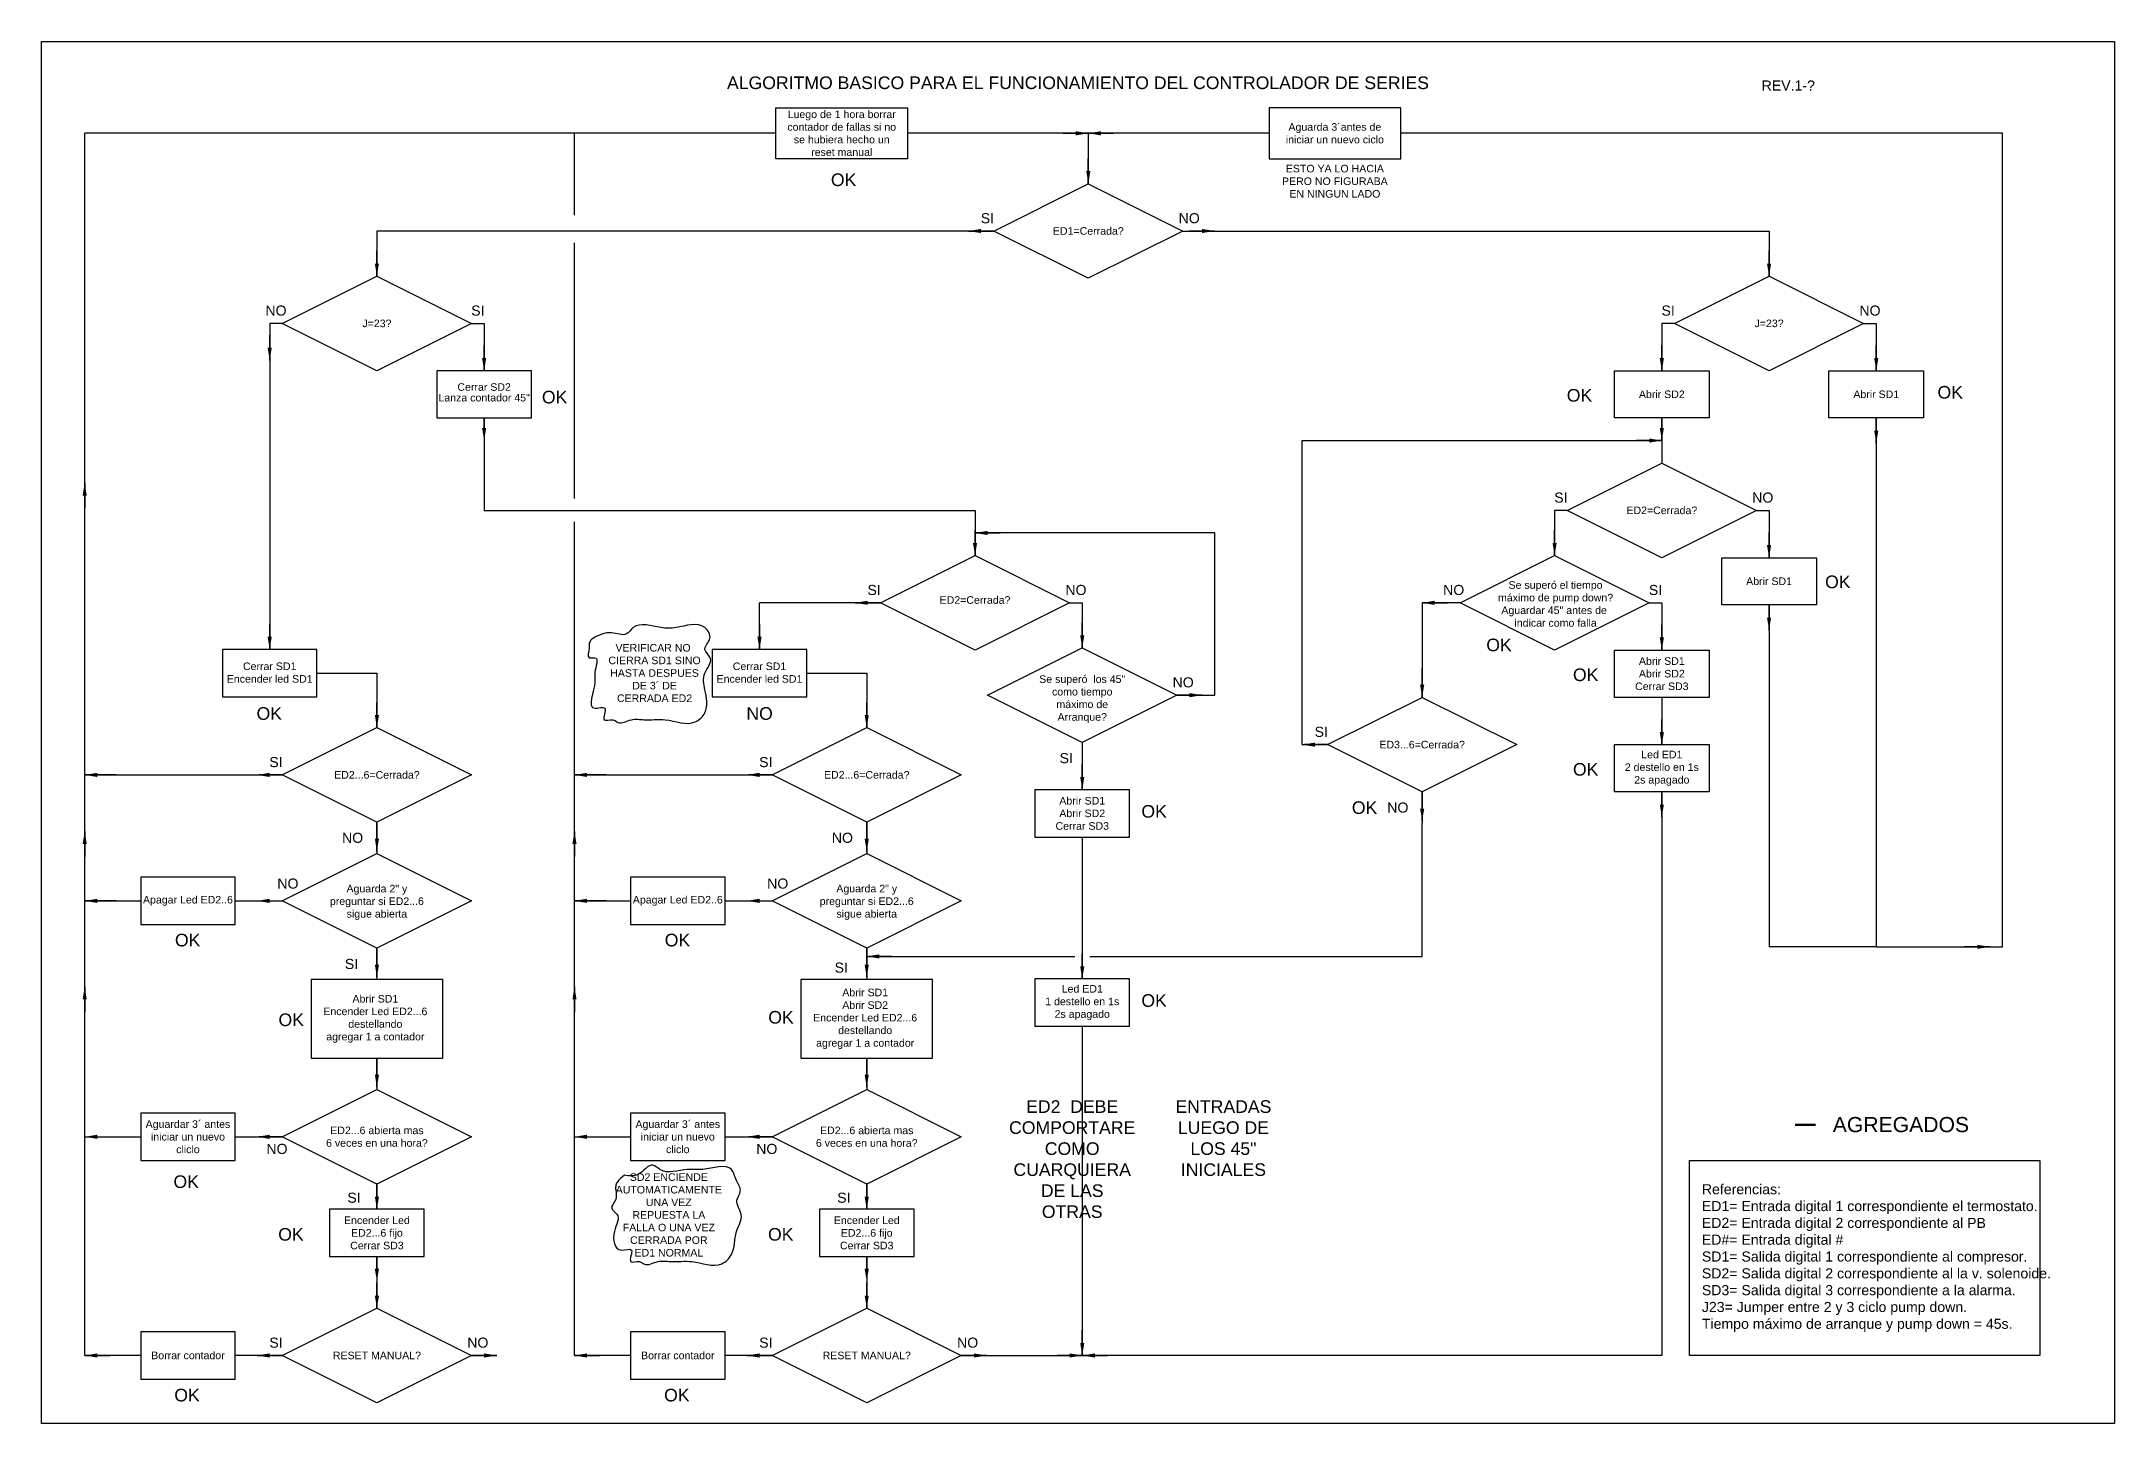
# Model space of a CAD drawing. Header units: millimetres. Extents: x 6796 to 7618, y 4440 to 4988.
import ezdxf

# ---------------------------------------------------------------- set-up
doc = ezdxf.new("R2010")
doc.units = ezdxf.units.MM
doc.layers.add('Estado Falta', color=1, linetype='Continuous')
doc.layers.add('Estado OK', color=3, linetype='Continuous')
doc.layers.add('Z00', color=253, linetype='Continuous', plot=False)
doc.styles.get("Standard").update_dxf_attribs({"font": 'arial.ttf'})
doc.dimstyles.new('ISO-25', dxfattribs={"dimtxt": 2.5, "dimasz": 2.5, "dimexe": 1.25, "dimexo": 0.625, "dimtad": 1, "dimtxsty": 'Standard', "dimcen": 2.5, "dimadec": 0, "dimazin": 0, "dimtfac": 1, "dimtmove": 0, "dimatfit": 3, "dimfxl": 0, "dimarcsym": 0})

# ---------------------------------------------------------------- blocks, each defined once
blk = doc.blocks.new('Flecha 1')
blk.add_line((4926.43, 4839.99), (4926.43, 4843.93))
blk.add_solid([(4927.26, 4839.99), (4926.43, 4834.99), (4925.6, 4839.99)])

msp = doc.modelspace()

# ---------------------------------------------------------------- linework, layer by layer
for p, q in [((6813.29, 4466.81), (6813.29, 4951.43)), ((7087.28, 4951.43), (6813.29, 4951.43)), ((7007.43, 4918.93), (7007.43, 4951.43)), ((7282.74, 4951.43), (7139.46, 4951.43)), ((7201.1, 4951.43), (7211.1, 4951.43)), ((7211.1, 4951.43), (7211.1, 4931.43)), ((7221.1, 4951.43), (7211.1, 4951.43)), ((7573.43, 4951.43), (7334.92, 4951.43)), ((7573.43, 4628.84), (7573.43, 4951.43)), ((7211.1, 4941.43), (7211.1, 4931.43)), ((7173.6, 4912.68), (6929.12, 4912.68)), ((6929.12, 4912.68), (6929.12, 4894.79)), ((7036.56, 4912.68), (7005.79, 4912.68)), ((7007.43, 4806.68), (7007.43, 4907.98)), ((7173.6, 4912.68), (7163.6, 4912.68)), ((7173.6, 4912.68), (7168.6, 4912.68)), ((7248.6, 4912.68), (7253.6, 4912.68)), ((7248.6, 4912.68), (7480.93, 4912.68)), ((7251.1, 4912.68), (7261.1, 4912.68)), ((7480.93, 4912.68), (7480.93, 4894.79)), ((6929.12, 4904.79), (6929.12, 4894.79)), ((7480.93, 4904.79), (7480.93, 4894.79)), ((6891.62, 4876.04), (6886.62, 4876.04)), ((6886.62, 4876.04), (6886.62, 4756.77)), ((6966.62, 4876.04), (6971.62, 4876.04)), ((6971.62, 4876.04), (6971.62, 4857.29)), ((7443.43, 4876.04), (7438.43, 4876.04)), ((7438.43, 4876.04), (7438.43, 4857.29)), ((7518.43, 4876.04), (7523.43, 4876.04)), ((7523.43, 4876.04), (7523.43, 4857.29)), ((6886.62, 4871.4), (6886.62, 4861.4)), ((6971.62, 4867.29), (6971.62, 4857.29)), ((7438.43, 4867.29), (7438.43, 4857.29)), ((7523.43, 4867.29), (7523.43, 4857.29)), ((6971.62, 4838.54), (6971.62, 4801.9)), ((7438.43, 4838.54), (7438.43, 4820.65)), ((7438.43, 4838.54), (7438.43, 4829.6)), ((7523.43, 4838.54), (7523.43, 4628.84)), ((7523.43, 4838.54), (7523.43, 4828.54)), ((6813.29, 4802.79), (6813.29, 4812.79)), ((6971.62, 4801.9), (7166.2, 4801.9)), ((7166.2, 4801.9), (7166.2, 4784.01)), ((7400.93, 4801.9), (7395.93, 4801.9)), ((7395.93, 4801.9), (7395.93, 4784.01)), ((7475.93, 4801.9), (7480.93, 4801.9)), ((7480.93, 4801.9), (7480.93, 4783.15)), ((7007.43, 4466.81), (7007.43, 4797.43)), ((7166.2, 4794.01), (7166.2, 4784.01)), ((7261.2, 4792.96), (7166.2, 4792.96)), ((7176.2, 4792.96), (7166.2, 4792.96)), ((7176.2, 4792.96), (7166.2, 4792.96)), ((7176.2, 4792.96), (7171.2, 4792.96)), ((7176.2, 4792.96), (7171.2, 4792.96)), ((7261.2, 4728.63), (7261.2, 4792.96)), ((7395.93, 4794.01), (7395.93, 4784.01)), ((7480.93, 4793.15), (7480.93, 4783.15)), ((7080.77, 4746.77), (7080.77, 4765.26)), ((7128.7, 4765.26), (7080.77, 4765.26)), ((7128.7, 4765.26), (7118.7, 4765.26)), ((7128.7, 4765.26), (7123.7, 4765.26)), ((7203.7, 4765.26), (7208.7, 4765.26)), ((7208.7, 4765.26), (7208.7, 4747.38)), ((7353.43, 4765.26), (7343.43, 4765.26)), ((7353.43, 4765.26), (7343.43, 4765.26)), ((7358.43, 4765.26), (7353.43, 4765.26)), ((7433.43, 4765.26), (7438.43, 4765.26)), ((7438.43, 4765.26), (7438.43, 4746.51)), ((7480.93, 4764.4), (7480.93, 4628.84)), ((7480.93, 4764.4), (7480.93, 4754.4)), ((6886.62, 4756.77), (6886.62, 4746.77)), ((7080.77, 4756.77), (7080.77, 4746.77)), ((7208.7, 4757.38), (7208.7, 4747.38)), ((7438.43, 4756.51), (7438.43, 4746.51)), ((6905.37, 4737.4), (6929.12, 4737.4)), ((6929.12, 4737.4), (6929.12, 4715.77)), ((7099.52, 4737.4), (7123.27, 4737.4)), ((7123.27, 4737.4), (7123.27, 4715.77)), ((6929.12, 4725.77), (6929.12, 4715.77)), ((7123.27, 4725.77), (7123.27, 4715.77)), ((7246.2, 4728.63), (7251.2, 4728.63)), ((7246.2, 4728.63), (7256.2, 4728.63)), ((7251.2, 4728.63), (7261.2, 4728.63)), ((7438.43, 4727.76), (7438.43, 4709.01)), ((7438.43, 4719.01), (7438.43, 4709.01)), ((7208.7, 4709.88), (7208.7, 4691.13)), ((7208.7, 4701.13), (7208.7, 4691.13)), ((6813.29, 4697.02), (6835.48, 4697.02)), ((6823.29, 4697.02), (6813.29, 4697.02)), ((6813.29, 4697.02), (6891.62, 4697.02)), ((6825.79, 4697.02), (6820.79, 4697.02)), ((6881.62, 4697.02), (6889.92, 4697.02)), ((6881.62, 4697.02), (6889.12, 4697.02)), ((6891.62, 4697.02), (6882.42, 4697.02)), ((7007.43, 4697.02), (7029.63, 4697.02)), ((7017.43, 4697.02), (7007.43, 4697.02)), ((7007.43, 4697.02), (7085.77, 4697.02)), ((7019.93, 4697.02), (7014.93, 4697.02)), ((7075.77, 4697.02), (7084.07, 4697.02)), ((7075.77, 4697.02), (7083.27, 4697.02)), ((7085.77, 4697.02), (7076.57, 4697.02)), ((7438.43, 4690.26), (7438.43, 4680.26)), ((6929.12, 4678.27), (6929.12, 4665.83)), ((6929.12, 4678.27), (6929.12, 4666.69)), ((7123.27, 4678.27), (7123.27, 4665.83)), ((7123.27, 4678.27), (7123.27, 4666.69)), ((7438.43, 4680.26), (7438.43, 4466.81)), ((6813.29, 4664.61), (6813.29, 4674.61)), ((7007.43, 4664.61), (7007.43, 4674.61)), ((7208.7, 4672.38), (7208.7, 4634.88)), ((6813.29, 4647.08), (6835.48, 4647.08)), ((6823.29, 4647.08), (6813.29, 4647.08)), ((6825.79, 4647.08), (6820.79, 4647.08)), ((6872.98, 4647.08), (6891.62, 4647.08)), ((6881.62, 4647.08), (6889.92, 4647.08)), ((6881.62, 4647.08), (6889.12, 4647.08)), ((7007.43, 4647.08), (7029.63, 4647.08)), ((7017.43, 4647.08), (7007.43, 4647.08)), ((7019.93, 4647.08), (7014.93, 4647.08)), ((7067.13, 4647.08), (7085.77, 4647.08)), ((7075.77, 4647.08), (7084.07, 4647.08)), ((7075.77, 4647.08), (7083.27, 4647.08)), ((7208.7, 4634.88), (7208.7, 4616.13)), ((6929.12, 4628.33), (6929.12, 4615.9)), ((6929.12, 4628.33), (6929.12, 4616.76)), ((7123.27, 4628.33), (7123.27, 4615.9)), ((7123.27, 4628.33), (7123.27, 4616.76)), ((7523.43, 4628.84), (7480.93, 4628.84)), ((7523.43, 4628.84), (7573.43, 4628.84)), ((7558.43, 4628.84), (7563.43, 4628.84)), ((7558.43, 4628.84), (7568.43, 4628.84)), ((7563.43, 4628.84), (7573.43, 4628.84)), ((7563.43, 4628.84), (7573.43, 4628.84)), ((7563.43, 4628.84), (7573.43, 4628.84)), ((7563.43, 4628.84), (7573.43, 4628.84)), ((7208.7, 4626.13), (7208.7, 4616.13)), ((6813.29, 4602.98), (6813.29, 4612.98)), ((7007.43, 4602.98), (7007.43, 4612.98)), ((7208.7, 4597.38), (7208.7, 4466.81)), ((6929.12, 4584.71), (6929.12, 4572.27)), ((6929.12, 4584.71), (6929.12, 4573.14)), ((7123.27, 4584.71), (7123.27, 4572.27)), ((7123.27, 4584.71), (7123.27, 4573.14)), ((6813.29, 4553.52), (6821.59, 4553.52)), ((6813.29, 4553.52), (6820.79, 4553.52)), ((6813.29, 4553.52), (6835.48, 4553.52)), ((6872.98, 4553.52), (6891.62, 4553.52)), ((6881.62, 4553.52), (6889.92, 4553.52)), ((6881.62, 4553.52), (6889.12, 4553.52)), ((6891.62, 4553.52), (6882.42, 4553.52)), ((7007.43, 4553.52), (7015.73, 4553.52)), ((7007.43, 4553.52), (7014.93, 4553.52)), ((7007.43, 4553.52), (7029.63, 4553.52)), ((7067.13, 4553.52), (7085.77, 4553.52)), ((7075.77, 4553.52), (7084.07, 4553.52)), ((7075.77, 4553.52), (7083.27, 4553.52)), ((7085.77, 4553.52), (7076.57, 4553.52)), ((6929.12, 4535.18), (6929.12, 4524.77)), ((6929.12, 4534.77), (6929.12, 4524.77)), ((7123.27, 4535.18), (7123.27, 4524.77)), ((7123.27, 4534.77), (7123.27, 4524.77)), ((6929.12, 4506.02), (6929.12, 4495.33)), ((6929.12, 4501.19), (6929.12, 4506.02)), ((6929.12, 4505.54), (6929.12, 4496.19)), ((7123.27, 4506.02), (7123.27, 4495.33)), ((7123.27, 4501.19), (7123.27, 4506.02)), ((7123.27, 4505.54), (7123.27, 4496.19)), ((6929.12, 4495.56), (6929.12, 4485.56)), ((7123.27, 4495.56), (7123.27, 4485.56)), ((7208.7, 4476.81), (7208.7, 4466.81)), ((6835.48, 4466.81), (6813.29, 4466.81)), ((6813.29, 4466.81), (6821.59, 4466.81)), ((6813.29, 4466.81), (6820.79, 4466.81)), ((6891.62, 4466.81), (6872.98, 4466.81)), ((6891.62, 4466.81), (6881.62, 4466.81)), ((6966.62, 4466.81), (6976.62, 4466.81)), ((6966.62, 4466.81), (6976.62, 4466.81)), ((7029.63, 4466.81), (7007.43, 4466.81)), ((7007.43, 4466.81), (7015.73, 4466.81)), ((7007.43, 4466.81), (7014.93, 4466.81)), ((7085.77, 4466.81), (7067.13, 4466.81)), ((7085.77, 4466.81), (7075.77, 4466.81)), ((7160.77, 4466.81), (7208.97, 4466.81)), ((7160.77, 4466.81), (7170.77, 4466.81)), ((7160.77, 4466.81), (7170.77, 4466.81)), ((7198.7, 4466.81), (7208.7, 4466.81)), ((7218.7, 4466.81), (7208.7, 4466.81)), ((7438.43, 4466.81), (7218.16, 4466.81))]:
    msp.add_line(p, q)
at = {"color": 0}
for p, q in [((7295.93, 4709.01), (7295.93, 4829.6)), ((7295.93, 4829.6), (7438.43, 4829.6)), ((7343.43, 4829.6), (7343.43, 4829.6)), ((7428.43, 4829.6), (7438.43, 4829.6)), ((7343.43, 4765.26), (7343.43, 4727.76)), ((7343.43, 4739.34), (7343.43, 4727.76)), ((7295.93, 4709.01), (7304.23, 4709.01)), ((7295.93, 4709.01), (7303.43, 4709.01)), ((7305.93, 4709.01), (7296.73, 4709.01)), ((7343.43, 4690.26), (7343.43, 4677.83)), ((7343.43, 4690.26), (7343.43, 4678.69)), ((7343.43, 4625.04), (7343.43, 4677.83)), ((7123.27, 4625.04), (7205.78, 4625.04)), ((7123.27, 4625.04), (7131.57, 4625.04)), ((7123.27, 4625.04), (7130.77, 4625.04)), ((7133.27, 4625.04), (7124.07, 4625.04)), ((7211.72, 4625.04), (7343.43, 4625.04))]:
    msp.add_line(p, q, dxfattribs=at)
at = {"color": 6, "lineweight": 50}
msp.add_line((7491.34, 4558.29), (7499.39, 4558.29), dxfattribs=at)
for points in [[(7087.28, 4961.5), (7139.46, 4961.5), (7139.46, 4941.36), (7087.28, 4941.36)], [(7173.6, 4912.68), (7211.1, 4931.43), (7248.6, 4912.68), (7211.1, 4893.93)], [(6891.62, 4876.04), (6929.12, 4894.79), (6966.62, 4876.04), (6929.12, 4857.29)], [(7443.43, 4876.04), (7480.93, 4894.79), (7518.43, 4876.04), (7480.93, 4857.29)], [(6990.37, 4857.29), (6952.87, 4857.29), (6952.87, 4838.54), (6990.37, 4838.54)], [(7419.68, 4857.29), (7457.18, 4857.29), (7457.18, 4838.54), (7419.68, 4838.54)], [(7504.68, 4857.29), (7542.18, 4857.29), (7542.18, 4838.54), (7504.68, 4838.54)], [(7400.93, 4801.9), (7438.43, 4820.65), (7475.93, 4801.9), (7438.43, 4783.15)], [(7128.7, 4765.26), (7166.2, 4784.01), (7203.7, 4765.26), (7166.2, 4746.51)], [(7358.43, 4765.26), (7395.93, 4784.01), (7433.43, 4765.26), (7395.93, 4746.51)], [(7462.18, 4783.15), (7499.68, 4783.15), (7499.68, 4764.4), (7462.18, 4764.4)], [(6905.37, 4746.77), (6867.87, 4746.77), (6867.87, 4728.02), (6905.37, 4728.02)], [(7099.52, 4746.77), (7062.02, 4746.77), (7062.02, 4728.02), (7099.52, 4728.02)], [(7171.2, 4728.63), (7208.7, 4747.38), (7246.2, 4728.63), (7208.7, 4709.88)], [(7419.68, 4746.51), (7457.18, 4746.51), (7457.18, 4727.76), (7419.68, 4727.76)], [(6891.62, 4697.02), (6929.12, 4715.77), (6966.62, 4697.02), (6929.12, 4678.27)], [(7419.68, 4709.01), (7457.18, 4709.01), (7457.18, 4690.26), (7419.68, 4690.26)], [(7227.45, 4691.13), (7189.95, 4691.13), (7189.95, 4672.38), (7227.45, 4672.38)], [(6891.62, 4647.08), (6929.12, 4665.83), (6966.62, 4647.08), (6929.12, 4628.33)], [(7085.77, 4647.08), (7123.27, 4665.83), (7160.77, 4647.08), (7123.27, 4628.33)], [(6872.98, 4656.46), (6835.48, 4656.46), (6835.48, 4637.71), (6872.98, 4637.71)], [(7067.13, 4656.46), (7029.63, 4656.46), (7029.63, 4637.71), (7067.13, 4637.71)], [(6955.22, 4615.9), (6903.02, 4615.9), (6903.02, 4584.71), (6955.22, 4584.71)], [(7149.37, 4615.9), (7097.16, 4615.9), (7097.16, 4584.71), (7149.37, 4584.71)], [(7227.45, 4616.13), (7189.95, 4616.13), (7189.95, 4597.38), (7227.45, 4597.38)], [(6891.62, 4553.52), (6929.12, 4572.27), (6966.62, 4553.52), (6929.12, 4534.77)], [(7085.77, 4553.52), (7123.27, 4572.27), (7160.77, 4553.52), (7123.27, 4534.77)], [(6872.98, 4562.9), (6835.48, 4562.9), (6835.48, 4544.15), (6872.98, 4544.15)], [(7067.13, 4562.9), (7029.63, 4562.9), (7029.63, 4544.15), (7067.13, 4544.15)], [(7449.42, 4544.08), (7588.3, 4544.08), (7588.3, 4466.81), (7449.42, 4466.81)], [(6947.87, 4524.77), (6910.37, 4524.77), (6910.37, 4506.02), (6947.87, 4506.02)], [(7142.02, 4524.77), (7104.52, 4524.77), (7104.52, 4506.02), (7142.02, 4506.02)], [(6929.12, 4448.06), (6891.62, 4466.81), (6929.12, 4485.56), (6966.62, 4466.81)], [(7123.27, 4448.06), (7085.77, 4466.81), (7123.27, 4485.56), (7160.77, 4466.81)], [(6872.98, 4476.19), (6835.48, 4476.19), (6835.48, 4457.44), (6872.98, 4457.44)], [(7067.13, 4476.19), (7029.63, 4476.19), (7029.63, 4457.44), (7067.13, 4457.44)]]:
    msp.add_lwpolyline(points, close=True)
at = {"color": 6}
msp.add_lwpolyline([(7334.92, 4951.43), (7334.92, 4961.5), (7334.92, 4961.5), (7282.74, 4961.5), (7282.74, 4941.36), (7334.92, 4941.36), (7334.92, 4951.43)], dxfattribs=at)
at = {"color": 0}
for points in [[(7305.93, 4709.01), (7343.43, 4727.76), (7380.93, 4709.01), (7343.43, 4690.26)], [(7085.77, 4697.02), (7123.27, 4715.77), (7160.77, 4697.02), (7123.27, 4678.27)]]:
    msp.add_lwpolyline(points, close=True, dxfattribs=at)
at = {"color": 1}
for points in [[(7015.52, 4751.61), (7022.12, 4753.39), (7028.01, 4752.9), (7030.74, 4755.41), (7041.64, 4755.41), (7047.73, 4755.41), (7059.14, 4755.41), (7061.08, 4751.1), (7059.14, 4746.79), (7061.33, 4743.24), (7059.14, 4737.41), (7059.14, 4730.81), (7059.14, 4721.68), (7055.31, 4718.05), (7043.42, 4718.89), (7035.05, 4718.89), (7029.98, 4718.89), (7024.65, 4717.85), (7022.62, 4718.89), (7019.21, 4718.89), (7019.48, 4723.46), (7015.52, 4723.46), (7015.52, 4733.86), (7015.52, 4737.66), (7015.52, 4743.49), (7013.24, 4743.49), (7013.24, 4747.3), (7013.24, 4748.82), (7013.8, 4750.26), (7015.52, 4751.61)], [(7027.28, 4538.3), (7032.64, 4538.55), (7038.53, 4542.27), (7041.26, 4540.57), (7052.16, 4540.57), (7058.25, 4540.57), (7069.66, 4540.57), (7071.6, 4536.26), (7073.17, 4531.95), (7071.85, 4528.4), (7073.55, 4522.57), (7071.65, 4515.97), (7069.66, 4506.84), (7065.83, 4503.21), (7053.94, 4504.06), (7045.57, 4504.06), (7040.5, 4504.06), (7035.17, 4503.01), (7033.14, 4504.06), (7029.73, 4504.06), (7030, 4508.62), (7026.04, 4508.62), (7023.24, 4516.03), (7024.25, 4522.82), (7022.22, 4525.16), (7023.76, 4528.65), (7023.76, 4532.46), (7023.76, 4533.98), (7024.33, 4535.42), (7027.28, 4538.3)]]:
    msp.add_spline(points, degree=3, dxfattribs=at)
for points in [[(6929.95, 4501.19), (6929.12, 4496.19), (6928.29, 4501.19)], [(7124.1, 4501.19), (7123.27, 4496.19), (7122.43, 4501.19)]]:
    msp.add_solid(points)
at = {"layer": 'Z00'}
msp.add_lwpolyline([(6796.16, 4987.85), (7617.87, 4987.85), (7617.87, 4439.82), (6796.16, 4439.82)], close=True, dxfattribs=at)

# ---------------------------------------------------------------- block references
msp.add_blockref('Flecha 1', (2045.19, -5.39))

# ---------------------------------------------------------------- texts
for s, width, heights, insert, char_height, attachment_point in [('ALGORITMO BASICO PARA EL FUNCIONAMIENTO DEL CONTROLADOR DE SERIES', 499.0063, [0], (7207.01, 4971.43), 5, 5), ('REV.1-?', 37.5, [0], (7488.55, 4970.38), 4, 5), ('Luego de 1 hora borrar contador de fallas si no se hubiera hecho un reset manual', 47.4438, [0], (7113.37, 4951.43), 3, 5), ('SI', 37.5, [0], (7171.1, 4917.74), 4, 5), ('ED1=Cerrada?', 37.5, [0], (7211.1, 4912.68), 3, 5), ('NO', 37.5, [0], (7251.1, 4917.74), 4, 5), ('NO', 37.5, [0], (6889.12, 4881.11), 4, 5), ('SI', 37.5, [0], (6969.12, 4881.11), 4, 5), ('SI', 37.5, [0], (7440.93, 4881.11), 4, 5), ('NO', 37.5, [0], (7520.93, 4881.11), 4, 5), ('J=23?', 37.5, [0], (6929.12, 4876.04), 3, 5), ('J=23?', 37.5, [0], (7480.93, 4876.04), 3, 5), ('Lanza contador 45"', 37.5, [0], (6971.62, 4846.58), 3, 5), ('Cerrar SD2', 37.5, [0], (6971.62, 4850.8), 3, 5), ('Abrir SD2', 37.5, [0], (7438.43, 4847.92), 3, 5), ('Abrir SD1', 37.5, [0], (7523.43, 4847.92), 3, 5), ('SI', 37.5, [0], (7398.43, 4806.97), 4, 5), ('NO', 37.5, [0], (7478.43, 4806.97), 4, 5), ('ED2=Cerrada?', 37.5, [0], (7438.43, 4801.9), 3, 5), ('Abrir SD1', 37.5, [0], (7480.93, 4773.78), 3, 5), ('SI', 37.5, [0], (7126.2, 4770.33), 4, 5), ('ED2=Cerrada?', 37.5, [0], (7166.2, 4766.35), 3, 5), ('NO', 37.5, [0], (7206.2, 4770.33), 4, 5), ('NO', 37.5, [0], (7355.93, 4770.33), 4, 5), ('Se superó el tiempo máximo de pump down? Aguardar 45" antes de  indicar como falla', 45.9657, [0], (7396.31, 4764.79), 3, 5), ('SI', 37.5, [0], (7435.93, 4770.33), 4, 5), ('Cerrar SD1\\PEncender led SD1', 37.5, [0], (6886.62, 4737.57), 3, 5), ('VERIFICAR NO  CIERRA SD1 SINO HASTA DESPUES DE 3´ DE CERRADA ED2', 37.5, [0], (7039.17, 4737.4), 3, 5), ('Cerrar SD1\\PEncender led SD1', 37.5, [0], (7080.77, 4737.57), 3, 5), ('Abrir SD1\\PAbrir SD2\\PCerrar SD3', 37.5, [0], (7438.43, 4737.14), 3, 5), ('Se superó  los 45" como tiempo máximo de Arranque?', 37.5, [0], (7208.7, 4727.05), 3, 5), ('NO', 37.5, [0], (7248.7, 4733.69), 4, 5), ('SI', 37.5, [0], (6889.12, 4702.08), 4, 5), ('SI', 37.5, [0], (7083.27, 4702.08), 4, 5), ('SI', 37.5, [0], (7202.35, 4703.65), 4, 5), ('Led ED1\\P2 destello en 1s\\P2s apagado', 37.5, [0], (7438.43, 4699.64), 3, 5), ('ED2...6=Cerrada?', 37.5, [0], (6929.12, 4697.02), 3, 5), ('Abrir SD1\\PAbrir SD2\\PCerrar SD3', 37.5, [0], (7208.7, 4681.75), 3, 5), ('NO', 37.5, [0], (6919.48, 4672.05), 4, 5), ('NO', 37.5, [0], (7113.63, 4672.05), 4, 5), ('NO', 37.5, [0], (6893.84, 4653.91), 4, 5), ('Aguarda 2" y preguntar si ED2...6 sigue abierta', 37.5, [0], (6929.12, 4646.49), 3, 5), ('NO', 37.5, [0], (7087.99, 4653.91), 4, 5), ('Aguarda 2" y preguntar si ED2...6 sigue abierta', 37.5, [0], (7123.27, 4646.49), 3, 5), ('SI', 37.5, [0], (6919.05, 4622.04), 4, 5), ('SI', 37.5, [0], (7113.2, 4620.58), 4, 5), ('Abrir SD1\\PEncender Led ED2...6 destellando\\Pagregar 1 a contador', 47.4438, [48.4], (6928.51, 4600.3), 3, 5), ('Abrir SD1\\PAbrir SD2 \\PEncender Led ED2...6 destellando\\Pagregar 1 a contador', 47.4438, [48.4], (7122.66, 4600.3), 3, 5), ('Led ED1\\P1 destello en 1s\\P2s apagado', 37.5, [0], (7208.7, 4606.75), 3, 5), ('Aguardar 3´ antes iniciar un nuevo cliclo', 37.5, [0], (6854.23, 4553.52), 3, 5), ('ED2...6 abierta mas \\P6 veces en una hora?', 50.5339, [0], (6929.12, 4553.55), 3, 5), ('Aguardar 3´ antes iniciar un nuevo cliclo', 37.5, [0], (7048.38, 4553.52), 3, 5), ('ED2...6 abierta mas \\P6 veces en una hora?', 50.5339, [0], (7123.27, 4553.55), 3, 5), ('NO', 37.5, [0], (6889.51, 4548.7), 4, 5), ('NO', 37.5, [0], (7083.66, 4548.7), 4, 5), ('SD2 ENCIENDE AUTOMATICAMENTE\\PUNA VEZ REPUESTA LA FALLA O UNA VEZ CERRADA POR ED1 NORMAL', 37.5, [0], (7044.84, 4522.53), 3, 5), ('SI', 37.5, [0], (6920.05, 4529.35), 4, 5), ('SI', 37.5, [0], (7114.2, 4529.35), 4, 5), ('Referencias:\\PED1= Entrada digital 1 correspondiente el termostato.\\PED2= Entrada digital 2 correspondiente al PB\\PED#= Entrada digital #\\PSD1= Salida digital 1 correspondiente al compresor.\\PSD2= Salida digital 2 correspondiente al la v. solenoide.\\PSD3= Salida digital 3 correspondiente a la alarma.\\PJ23= Jumper entre 2 y 3 ciclo pump down.\\PTiempo máximo de arranque y pump down = 45s.', 136.8235, [0], (7454.3, 4505.45), 4, 4), ('Encender Led \\PED2...6 fijo\\PCerrar SD3', 37.5, [0], (6929.12, 4515.4), 3, 5), ('Encender Led \\PED2...6 fijo\\PCerrar SD3', 37.5, [0], (7123.27, 4515.4), 3, 5), ('SI', 37.5, [0], (6889.12, 4471.88), 4, 5), ('NO', 37.5, [0], (6969.12, 4471.88), 4, 5), ('SI', 37.5, [0], (7083.27, 4471.88), 4, 5), ('NO', 37.5, [0], (7163.27, 4471.88), 4, 5), ('Borrar contador', 37.5, [0], (6854.23, 4466.81), 3, 5), ('RESET MANUAL?', 37.5, [0], (6929.12, 4466.81), 3, 5), ('Borrar contador', 37.5, [0], (7048.38, 4466.81), 3, 5), ('RESET MANUAL?', 37.5, [0], (7123.27, 4466.81), 3, 5)]:
    msp.add_mtext_dynamic_manual_height_columns(s, width=width, gutter_width=12.5, heights=heights, dxfattribs=dict(insert=insert, char_height=char_height, attachment_point=attachment_point))
at = {"color": 6, "attachment_point": 5}
for s, width, insert, char_height in [('Aguarda 3´antes de iniciar un nuevo ciclo', 47.4438, (7308.83, 4951.43), 3), ('ESTO YA LO HACIA PERO NO FIGURABA EN NINGUN LADO', 47.4438, (7308.83, 4932.41), 3), ('AGREGADOS', 37.5, (7533.2, 4558.33), 6)]:
    msp.add_mtext_dynamic_manual_height_columns(s, width=width, gutter_width=12.5, heights=[0], dxfattribs=dict(at, insert=insert, char_height=char_height))
at = {"color": 0, "attachment_point": 5}
for s, insert, char_height in [('SI', (7303.43, 4714.08), 4), ('ED3...6=Cerrada?', (7343.43, 4709.01), 3), ('ED2...6=Cerrada?', (7123.27, 4697.02), 3), ('NO', (7333.79, 4684.05), 4), ('Apagar Led ED2..6', (6854.23, 4647.08), 3), ('Apagar Led ED2..6', (7048.38, 4647.08), 3)]:
    msp.add_mtext_dynamic_manual_height_columns(s, width=37.5, gutter_width=12.5, heights=[0], dxfattribs=dict(at, insert=insert, char_height=char_height))
at = {"color": 1, "insert": (7083.27, 4702.08), "char_height": 4, "attachment_point": 5}
msp.add_mtext_dynamic_manual_height_columns('SI', width=37.5, gutter_width=12.5, heights=[0], dxfattribs=at)
at = {"color": 1}
note = msp.add_mtext_dynamic_manual_height_columns('ED2  DEBE COMPORTARE COMO CUARQUIERA DE LAS OTRAS ', width=47.4438, gutter_width=12.5, heights=[48.4, 0], dxfattribs=dict(at, insert=(7234.68, 4543.77), char_height=5, attachment_point=5))
for column, words in zip(note.columns.linked_columns, ['ENTRADAS LUEGO DE LOS 45" INICIALES']):
    column.text = words
at = {"layer": 'Estado Falta', "color": 3}
for p in [(7368.85, 4746.05), (7403.2, 4734.22), (7403.2, 4696.72), (7315.56, 4681.54), (6849.06, 4629.03), (7043.2, 4629.03)]:
    msp.add_text('OK', height=5, dxfattribs=at).set_placement(p)
at = {"layer": 'Estado OK'}
for p in [(7109.07, 4930.5), (6994.52, 4844.32), (7400.74, 4845.03), (7547.69, 4846.24), (7503.15, 4771.07), (6881.41, 4718.87), (7232.13, 4680.07), (7232.13, 4605.07), (6890.11, 4597.42), (7084.25, 4598.41), (6848.47, 4533.23), (6890.01, 4512.34), (7084.15, 4512.34), (6848.81, 4448.6), (7042.95, 4448.6)]:
    msp.add_text('OK', height=5, dxfattribs=at).set_placement(p)
at = {"layer": 'Estado OK', "color": 1}
msp.add_text('NO', height=5, dxfattribs=at).set_placement((7075.56, 4718.87))

# ---------------------------------------------------------------- leaders
for points in [[(7211.1, 4951.43), (7201.1, 4951.43)], [(7211.1, 4951.43), (7221.1, 4951.43)], [(7211.1, 4931.43), (7211.1, 4941.43)], [(7163.6, 4912.68), (7173.6, 4912.68)], [(7261.1, 4912.68), (7251.1, 4912.68)], [(6929.12, 4894.79), (6929.12, 4904.79)], [(7480.93, 4894.79), (7480.93, 4904.79)], [(6886.62, 4861.4), (6886.62, 4871.4)], [(6971.62, 4857.29), (6971.62, 4867.29)], [(7438.43, 4857.29), (7438.43, 4867.29)], [(7523.43, 4857.29), (7523.43, 4867.29)], [(7438.43, 4829.6), (7438.43, 4838.54)], [(7523.43, 4828.54), (7523.43, 4838.54)], [(6813.29, 4812.79), (6813.29, 4802.79)], [(7166.2, 4784.01), (7166.2, 4794.01)], [(7166.2, 4792.96), (7176.2, 4792.96)], [(7166.2, 4792.96), (7176.2, 4792.96)], [(7395.93, 4784.01), (7395.93, 4794.01)], [(7480.93, 4783.15), (7480.93, 4793.15)], [(7118.7, 4765.26), (7128.7, 4765.26)], [(7343.43, 4765.26), (7353.43, 4765.26)], [(7480.93, 4754.4), (7480.93, 4764.4)], [(6886.62, 4746.77), (6886.62, 4756.77)], [(7080.77, 4746.77), (7080.77, 4756.77)], [(7208.7, 4747.38), (7208.7, 4757.38)], [(7438.43, 4746.51), (7438.43, 4756.51)], [(6929.12, 4715.77), (6929.12, 4725.77)], [(7123.27, 4715.77), (7123.27, 4725.77)], [(7256.2, 4728.63), (7246.2, 4728.63)], [(7438.43, 4709.01), (7438.43, 4719.01)], [(7208.7, 4691.13), (7208.7, 4701.13)], [(6813.29, 4697.02), (6823.29, 4697.02)], [(6881.62, 4697.02), (6891.62, 4697.02)], [(7007.43, 4697.02), (7017.43, 4697.02)], [(7075.77, 4697.02), (7085.77, 4697.02)], [(7438.43, 4680.26), (7438.43, 4690.26)], [(6929.12, 4666.69), (6929.12, 4678.27)], [(7123.27, 4666.69), (7123.27, 4678.27)], [(6813.29, 4674.61), (6813.29, 4664.61)], [(7007.43, 4674.61), (7007.43, 4664.61)], [(6813.29, 4647.08), (6823.29, 4647.08)], [(6881.62, 4647.08), (6891.62, 4647.08)], [(7007.43, 4647.08), (7017.43, 4647.08)], [(7075.77, 4647.08), (7085.77, 4647.08)], [(6929.12, 4616.76), (6929.12, 4628.33)], [(7123.27, 4616.76), (7123.27, 4628.33)], [(7568.43, 4628.84), (7558.43, 4628.84)], [(7208.7, 4616.13), (7208.7, 4626.13)], [(6813.29, 4612.98), (6813.29, 4602.98)], [(7007.43, 4612.98), (7007.43, 4602.98)], [(6929.12, 4573.14), (6929.12, 4584.71)], [(7123.27, 4573.14), (7123.27, 4584.71)], [(6813.29, 4553.52), (6823.29, 4553.52)], [(6881.62, 4553.52), (6891.62, 4553.52)], [(7007.43, 4553.52), (7017.43, 4553.52)], [(7075.77, 4553.52), (7085.77, 4553.52)], [(6929.12, 4524.77), (6929.12, 4534.77)], [(7123.27, 4524.77), (7123.27, 4534.77)], [(6929.12, 4485.56), (6929.12, 4495.56)], [(7123.27, 4485.56), (7123.27, 4495.56)], [(7208.7, 4466.81), (7208.7, 4476.81)], [(6813.29, 4466.81), (6823.29, 4466.81)], [(6881.62, 4466.81), (6891.62, 4466.81)], [(6976.62, 4466.81), (6966.62, 4466.81)], [(7007.43, 4466.81), (7017.43, 4466.81)], [(7075.77, 4466.81), (7085.77, 4466.81)], [(7170.77, 4466.81), (7160.77, 4466.81)], [(7208.7, 4466.81), (7198.7, 4466.81)], [(7208.7, 4466.81), (7218.7, 4466.81)]]:
    msp.add_leader(points, dimstyle='ISO-25', override={"dimasz": 5})
at = {"color": 0}
for points in [[(7438.43, 4829.6), (7428.43, 4829.6)], [(7343.43, 4727.76), (7343.43, 4739.34)], [(7295.93, 4709.01), (7305.93, 4709.01)], [(7343.43, 4678.69), (7343.43, 4690.26)], [(7123.27, 4625.04), (7133.27, 4625.04)]]:
    msp.add_leader(points, dimstyle='ISO-25', override={"dimasz": 5}, dxfattribs=at)

doc.saveas('drawing.dxf')
